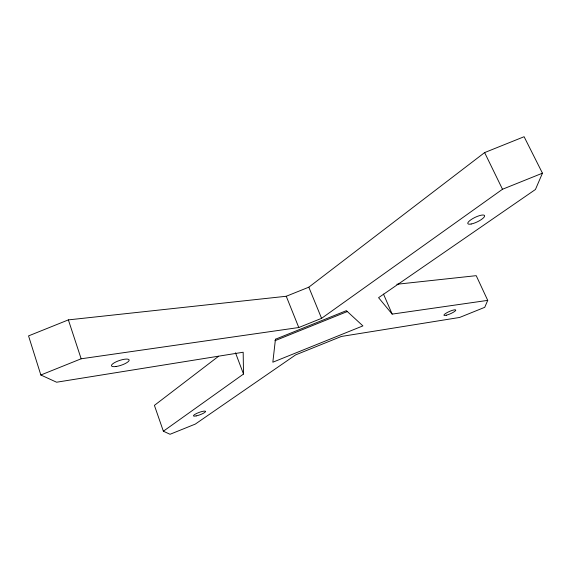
<?xml version="1.0" encoding="UTF-8"?>
<svg xmlns="http://www.w3.org/2000/svg" width="571" height="571" viewBox="0 0 571 571"><rect width="100%" height="100%" fill="white"/><g stroke="black" fill="none" stroke-linecap="round" stroke-linejoin="round"><path stroke-width="0.86" d="M396.802 284.272L476.221 275.665L487.72 300.375L484.729 307.326L459.626 317.455L341.351 336.462L295.614 354.898L195.289 424.096L170.044 434.281L163.363 431.219L154.406 405.381L218.6 356.24M163.363 431.219L243.517 374.034L243.167 352.236L56.586 382.22L40.848 375.004L28.55 335.898L68.37 319.888L286.249 296.263L308.811 287.184L484.629 152.585L524.099 136.719L542.45 173.184L535.434 189.493L378.573 297.684L392.163 314.107L487.72 300.375M40.848 375.004L81.153 358.788L298.79 327.518L321.573 318.34L502.501 189.258L542.45 173.184M274.936 340.709L347.247 311.573M484.629 152.585L502.501 189.258M383.505 294.094L392.163 314.107M308.811 287.184L321.573 318.34M286.249 296.263L298.79 327.518M235.488 352.792L243.517 374.034M68.37 319.888L81.153 358.788M275.443 339.238L272.838 362.207L362.906 325.898L346.369 310.66L275.443 339.238M116.141 366.496A9.314 2.527 -18.5 0 0 129.174 360.044A9.314 2.527 -18.5 0 0 115.62 362.064A9.314 2.527 -18.5 0 0 116.141 366.496M471.168 224.018A9.286 2.505 -25.6 0 0 484.586 216.259A9.286 2.505 -25.6 0 0 472.845 218.543A9.286 2.505 -25.6 0 0 471.168 224.018M196.188 415.916A6.474 1.263 -20.3 0 0 205.574 411.527A6.474 1.263 -20.3 0 0 196.724 413.404A6.474 1.263 -20.3 0 0 196.188 415.916M446.493 315.178A6.459 1.256 -23.8 0 0 455.779 310.253A6.459 1.256 -23.8 0 0 447.329 312.458A6.459 1.256 -23.8 0 0 446.493 315.178"/></g></svg>
